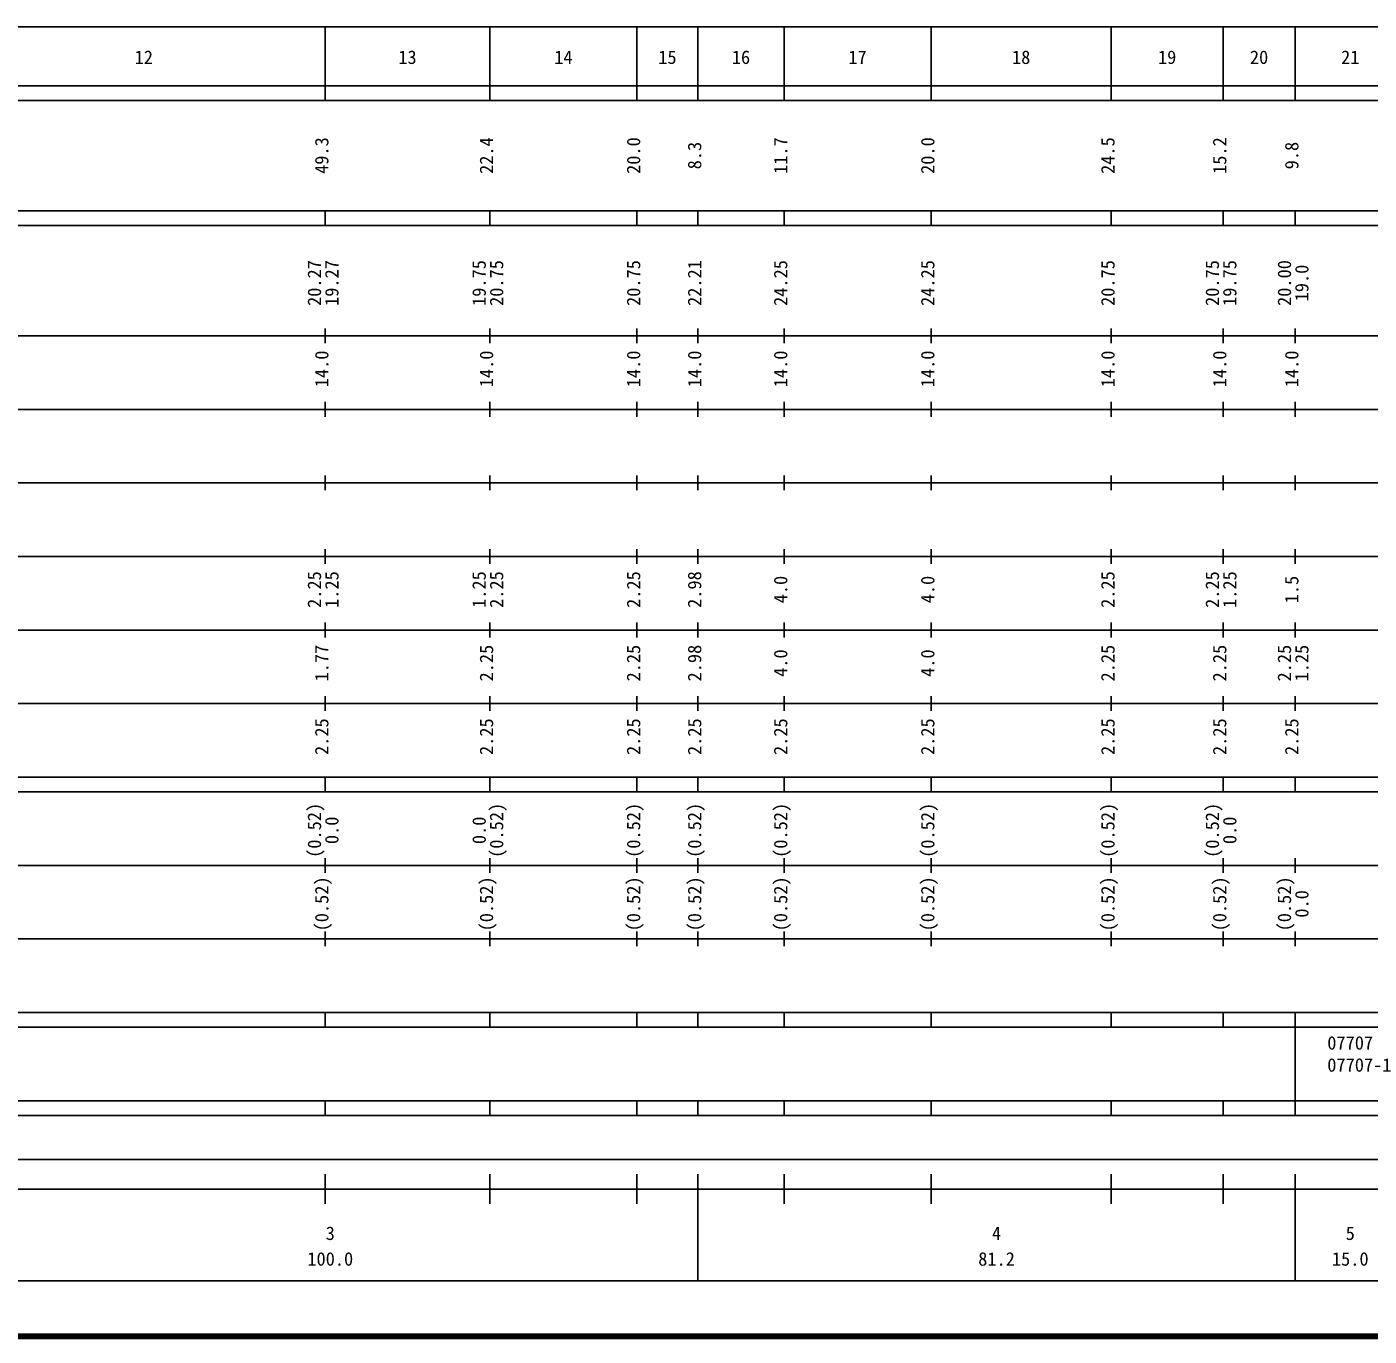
# Model space of a CAD drawing. Units: millimetres on the paper, enlarged 1000 times. Extents: x 40000 to 680000, y 20000 to 380000.
# Drawn here: x 276742 to 459268, y 20000 to 198000 of the extents above; entities that cross this region are included whole.
import ezdxf
from ezdxf.enums import TextEntityAlignment as Align

# ---------------------------------------------------------------- set-up
doc = ezdxf.new("R2010")
doc.units = ezdxf.units.MM
doc.header["$LTSCALE"] = 1000
doc.layers.add('M-TTL', color=2, linetype='Continuous', lineweight=140)
doc.layers.add('M-TTL-BAND', color=7, linetype='Continuous', lineweight=25)
doc.styles.add('ＭＳ ゴシック', font='')
doc.styles.get('ＭＳ ゴシック').set_extended_font_data('MS Gothic')

msp = doc.modelspace()

# ---------------------------------------------------------------- linework, layer by layer
at = {"layer": 'M-TTL'}
msp.add_line((40000, 20000), (680000, 20000), dxfattribs=at)
at = {"layer": 'M-TTL-BAND'}
for p, q in [((68000, 198000), (579000, 198000)), ((317300, 188000), (317300, 198000)), ((339700, 188000), (339700, 198000)), ((359700, 188000), (359700, 198000)), ((368000, 188000), (368000, 198000)), ((379700, 188000), (379700, 198000)), ((399700, 188000), (399700, 198000)), ((424200, 188000), (424200, 198000)), ((439400, 188000), (439400, 198000)), ((449200, 188000), (449200, 198000)), ((40000, 190000), (579000, 190000)), ((40000, 188000), (579000, 188000)), ((40000, 173000), (579000, 173000)), ((317300, 171000), (317300, 173000)), ((339700, 171000), (339700, 173000)), ((359700, 171000), (359700, 173000)), ((368000, 171000), (368000, 173000)), ((379700, 171000), (379700, 173000)), ((399700, 171000), (399700, 173000)), ((424200, 171000), (424200, 173000)), ((439400, 171000), (439400, 173000)), ((449200, 171000), (449200, 173000)), ((40000, 171000), (579000, 171000)), ((317300, 155000), (317300, 157000)), ((339700, 155000), (339700, 157000)), ((359700, 155000), (359700, 157000)), ((368000, 155000), (368000, 157000)), ((379700, 155000), (379700, 157000)), ((399700, 155000), (399700, 157000)), ((424200, 155000), (424200, 157000)), ((439400, 155000), (439400, 157000)), ((449200, 155000), (449200, 157000)), ((40000, 156000), (579000, 156000)), ((317300, 145000), (317300, 147000)), ((339700, 145000), (339700, 147000)), ((359700, 145000), (359700, 147000)), ((368000, 145000), (368000, 147000)), ((379700, 145000), (379700, 147000)), ((399700, 145000), (399700, 147000)), ((424200, 145000), (424200, 147000)), ((439400, 145000), (439400, 147000)), ((449200, 145000), (449200, 147000)), ((46000, 146000), (579000, 146000)), ((317300, 135000), (317300, 137000)), ((339700, 135000), (339700, 137000)), ((359700, 135000), (359700, 137000)), ((368000, 135000), (368000, 137000)), ((379700, 135000), (379700, 137000)), ((399700, 135000), (399700, 137000)), ((424200, 135000), (424200, 137000)), ((439400, 135000), (439400, 137000)), ((449200, 135000), (449200, 137000)), ((52000, 136000), (579000, 136000)), ((46000, 126000), (579000, 126000)), ((317300, 125000), (317300, 127000)), ((339700, 125000), (339700, 127000)), ((359700, 125000), (359700, 127000)), ((368000, 125000), (368000, 127000)), ((379700, 125000), (379700, 127000)), ((399700, 125000), (399700, 127000)), ((424200, 125000), (424200, 127000)), ((439400, 125000), (439400, 127000)), ((449200, 125000), (449200, 127000)), ((317300, 115000), (317300, 117000)), ((339700, 115000), (339700, 117000)), ((359700, 115000), (359700, 117000)), ((368000, 115000), (368000, 117000)), ((379700, 115000), (379700, 117000)), ((399700, 115000), (399700, 117000)), ((424200, 115000), (424200, 117000)), ((439400, 115000), (439400, 117000)), ((449200, 115000), (449200, 117000)), ((52000, 116000), (579000, 116000)), ((46000, 106000), (579000, 106000)), ((317300, 105000), (317300, 107000)), ((339700, 105000), (339700, 107000)), ((359700, 105000), (359700, 107000)), ((368000, 105000), (368000, 107000)), ((379700, 105000), (379700, 107000)), ((399700, 105000), (399700, 107000)), ((424200, 105000), (424200, 107000)), ((439400, 105000), (439400, 107000)), ((449200, 105000), (449200, 107000)), ((40000, 96000), (579000, 96000)), ((317300, 94000), (317300, 96000)), ((339700, 94000), (339700, 96000)), ((359700, 94000), (359700, 96000)), ((368000, 94000), (368000, 96000)), ((379700, 94000), (379700, 96000)), ((399700, 94000), (399700, 96000)), ((424200, 94000), (424200, 96000)), ((439400, 94000), (439400, 96000)), ((449200, 94000), (449200, 96000)), ((40000, 94000), (579000, 94000)), ((49000, 84000), (579000, 84000)), ((317300, 83000), (317300, 85000)), ((339700, 83000), (339700, 85000)), ((359700, 83000), (359700, 85000)), ((368000, 83000), (368000, 85000)), ((379700, 83000), (379700, 85000)), ((399700, 83000), (399700, 85000)), ((424200, 83000), (424200, 85000)), ((439400, 83000), (439400, 85000)), ((449200, 83000), (449200, 85000)), ((317300, 73000), (317300, 75000)), ((339700, 73000), (339700, 75000)), ((359700, 73000), (359700, 75000)), ((368000, 73000), (368000, 75000)), ((379700, 73000), (379700, 75000)), ((399700, 73000), (399700, 75000)), ((424200, 73000), (424200, 75000)), ((439400, 73000), (439400, 75000)), ((449200, 73000), (449200, 75000)), ((40000, 74000), (579000, 74000)), ((40000, 64000), (579000, 64000)), ((317300, 62000), (317300, 64000)), ((339700, 62000), (339700, 64000)), ((359700, 62000), (359700, 64000)), ((368000, 62000), (368000, 64000)), ((379700, 62000), (379700, 64000)), ((399700, 62000), (399700, 64000)), ((424200, 62000), (424200, 64000)), ((439400, 62000), (439400, 64000)), ((449200, 62000), (449200, 64000)), ((40000, 62000), (579000, 62000)), ((449200, 52000), (449200, 62000)), ((40000, 52000), (579000, 52000)), ((317300, 50000), (317300, 52000)), ((339700, 50000), (339700, 52000)), ((359700, 50000), (359700, 52000)), ((368000, 50000), (368000, 52000)), ((379700, 50000), (379700, 52000)), ((399700, 50000), (399700, 52000)), ((424200, 50000), (424200, 52000)), ((439400, 50000), (439400, 52000)), ((449200, 50000), (449200, 52000)), ((40000, 50000), (579000, 50000)), ((71000, 44000), (565000, 44000)), ((317300, 38000), (317300, 42000)), ((339700, 38000), (339700, 42000)), ((359700, 38000), (359700, 42000)), ((368000, 27500), (368000, 42000)), ((379700, 38000), (379700, 42000)), ((399700, 38000), (399700, 42000)), ((424200, 38000), (424200, 42000)), ((439400, 38000), (439400, 42000)), ((449200, 27500), (449200, 42000)), ((40000, 40000), (579000, 40000)), ((68000, 27500), (579000, 27500))]:
    msp.add_line(p, q, dxfattribs=at)

# ---------------------------------------------------------------- texts
at = {"layer": 'M-TTL-BAND', "style": 'ＭＳ ゴシック'}
for s, p in [('12', (292650, 192405)), ('13', (328500, 192405)), ('14', (349700, 192405)), ('15', (363850, 192405)), ('16', (373850, 192405)), ('17', (389700, 192405)), ('18', (411950, 192405)), ('19', (431800, 192405)), ('20', (444300, 192405)), ('21', (456700, 192405)), ('3', (318000, 32523)), ('4', (408600, 32523)), ('5', (456700, 32523)), ('100.0', (318000, 29033)), ('81.2', (408600, 29033)), ('15.0', (456700, 29033))]:
    msp.add_text(s, height=1833, dxfattribs=at).set_placement(p, align=Align.BOTTOM_CENTER)
for s, p in [('49.3', (318300, 180500)), ('22.4', (340700, 180500)), ('20.0', (360700, 180500)), ('11.7', (380700, 180500)), ('20.0', (400700, 180500)), ('24.5', (425200, 180500)), ('15.2', (440400, 180500)), ('8.3', (369000, 180500)), ('9.8', (450200, 180500)), ('20.27', (317300, 163174)), ('19.27', (319670, 163174)), ('19.75', (339700, 163174)), ('20.75', (342070, 163174)), ('20.75', (360700, 163174)), ('22.21', (369000, 163174)), ('24.25', (380700, 163174)), ('24.25', (400700, 163174)), ('20.75', (425200, 163174)), ('20.75', (439400, 163174)), ('19.75', (441770, 163174)), ('20.00', (449200, 163174)), ('19.0', (451570, 163174)), ('14.0', (318300, 151500)), ('14.0', (340700, 151500)), ('14.0', (360700, 151500)), ('14.0', (369000, 151500)), ('14.0', (380700, 151500)), ('14.0', (400700, 151500)), ('14.0', (425200, 151500)), ('14.0', (440400, 151500)), ('14.0', (450200, 151500)), ('2.25', (317300, 121500)), ('1.25', (319670, 121500)), ('1.25', (339700, 121500)), ('2.25', (342070, 121500)), ('2.25', (360700, 121500)), ('2.98', (369000, 121500)), ('4.0', (380700, 121500)), ('4.0', (400700, 121500)), ('2.25', (425200, 121500)), ('2.25', (439400, 121500)), ('1.25', (441770, 121500)), ('1.5', (450200, 121500)), ('1.77', (318300, 111500)), ('2.25', (340700, 111500)), ('2.25', (360700, 111500)), ('2.98', (369000, 111500)), ('4.0', (380700, 111500)), ('4.0', (400700, 111500)), ('2.25', (425200, 111500)), ('2.25', (440400, 111500)), ('2.25', (449200, 111500)), ('1.25', (451570, 111500)), ('2.25', (318300, 101500)), ('2.25', (340700, 101500)), ('2.25', (360700, 101500)), ('2.25', (369000, 101500)), ('2.25', (380700, 101500)), ('2.25', (400700, 101500)), ('2.25', (425200, 101500)), ('2.25', (440400, 101500)), ('2.25', (450200, 101500)), ('(0.52)', (317300, 88764)), ('(0.52)', (342070, 88764)), ('(0.52)', (360700, 88764)), ('(0.52)', (369000, 88764)), ('(0.52)', (380700, 88764)), ('(0.52)', (400700, 88764)), ('(0.52)', (425200, 88764)), ('(0.52)', (439400, 88764)), ('0.0', (319670, 88764)), ('0.0', (339700, 88764)), ('0.0', (441770, 88764)), ('(0.52)', (318300, 78764)), ('(0.52)', (340700, 78764)), ('(0.52)', (360700, 78764)), ('(0.52)', (369000, 78764)), ('(0.52)', (380700, 78764)), ('(0.52)', (400700, 78764)), ('(0.52)', (425200, 78764)), ('(0.52)', (440400, 78764)), ('(0.52)', (449200, 78764)), ('0.0', (451570, 78764))]:
    msp.add_text(s, height=1833, rotation=90, dxfattribs=at).set_placement(p, align=Align.BOTTOM_CENTER)
for s, p in [('07707', (453575, 58405)), ('07707-1', (453575, 55405))]:
    msp.add_text(s, height=1833, dxfattribs=at).set_placement(p, align=Align.BOTTOM_LEFT)

doc.saveas('drawing.dxf')
